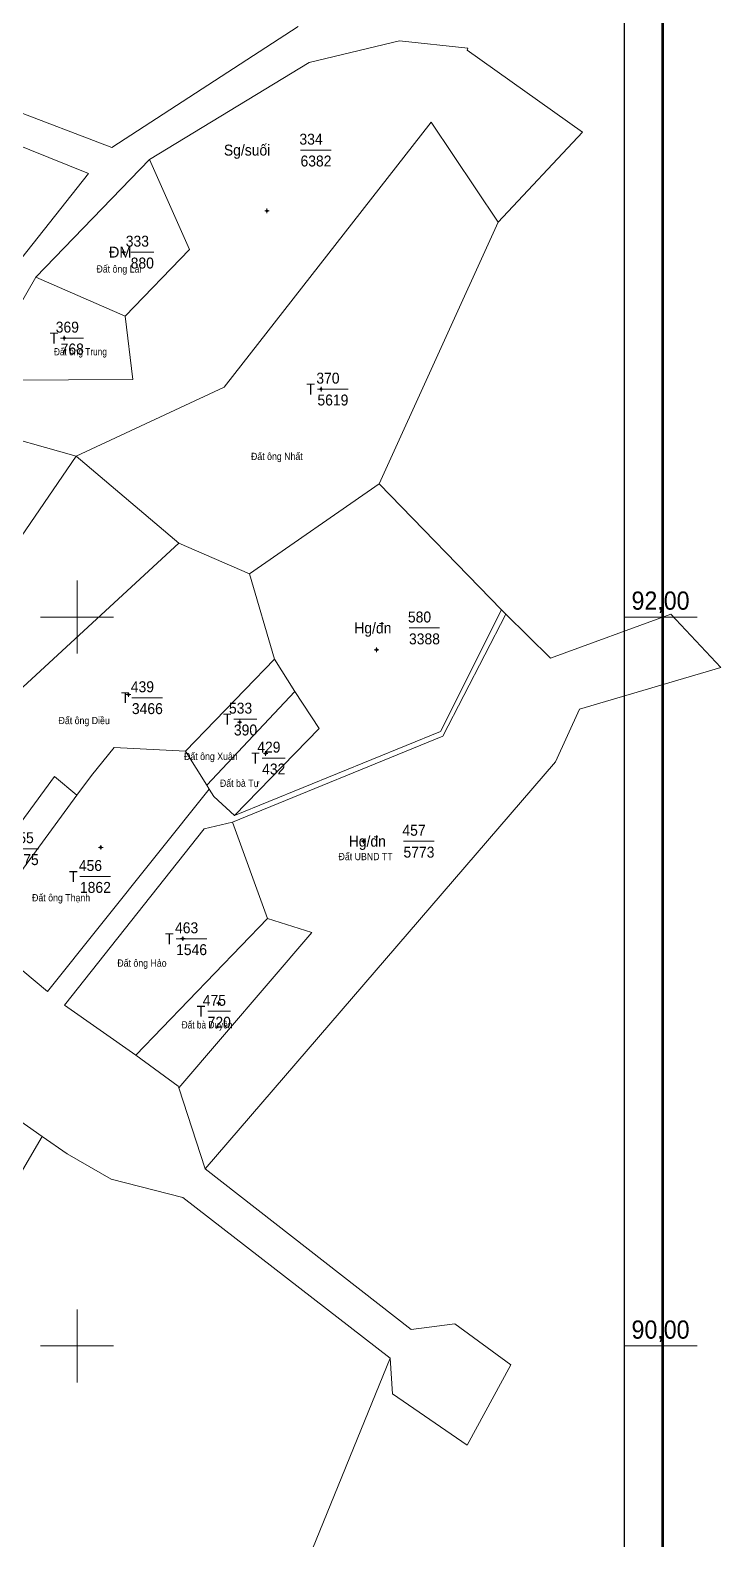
# Model space of a CAD drawing. Header units: metres. Extents: x 399620 to 400776, y 48498 to 49842.
# Drawn here: x 400587.2 to 400776.5, y 48946.8 to 49361 of the extents above; entities that cross this region are included whole.
import ezdxf
from ezdxf.enums import TextEntityAlignment as Align

# ---------------------------------------------------------------- set-up
doc = ezdxf.new("R2010")
doc.units = ezdxf.units.M
doc.header["$LTSCALE"] = 1.2
for name, color, linetype, lineweight in [('11', 7, 'Continuous', 13), ('15', 7, 'Continuous', 13), ('22', 7, 'Continuous', 13), ('63', 7, 'Continuous', 13)]:
    doc.layers.add(name, color=color, linetype=linetype, lineweight=lineweight)
doc.layers.add('2', color=7, linetype='Continuous')

msp = doc.modelspace()

# ---------------------------------------------------------------- hatches: boundary and pattern name
at = {"layer": '11'}
for points in [[(400652.145, 49311.45, 1), (400651.995, 49311.45, 1)], [(400612.785, 49300.11, 1), (400612.635, 49300.11, 1)], [(400596.575, 49276.53, 1), (400596.425, 49276.53, 1)], [(400666.965, 49262.53, 1), (400666.815, 49262.53, 1)], [(400682.175, 49191.02, 1), (400682.025, 49191.02, 1)], [(400614.185, 49178.7, 1), (400614.035, 49178.7, 1)], [(400644.675, 49171.15, 1), (400644.525, 49171.15, 1)], [(400651.775, 49162.55, 1), (400651.625, 49162.55, 1)], [(400606.575, 49136.81, 1), (400606.425, 49136.81, 1)], [(400678.565, 49138.49, 1), (400678.415, 49138.49, 1)], [(400629.045, 49111.76, 1), (400628.895, 49111.76, 1)], [(400638.895, 49094.05, 1), (400638.745, 49094.05, 1)]]:
    msp.add_hatch(color=256, dxfattribs=at).paths.add_polyline_path(points)

# ---------------------------------------------------------------- linework, layer by layer
for p, q in [((400651.76, 49311.45), (400651.44, 49311.45)), ((400652.07, 49312.08), (400652.07, 49311.76)), ((400652.07, 49311.14), (400652.07, 49310.82)), ((400652.7, 49311.45), (400652.38, 49311.45)), ((400612.71, 49300.74), (400612.71, 49300.42)), ((400612.4, 49300.11), (400612.08, 49300.11)), ((400612.71, 49299.8), (400612.71, 49299.48)), ((400613.34, 49300.11), (400613.02, 49300.11)), ((400596.19, 49276.53), (400595.88, 49276.53)), ((400596.5, 49277.16), (400596.5, 49276.84)), ((400596.5, 49276.22), (400596.5, 49275.9)), ((400597.12, 49276.53), (400596.81, 49276.53)), ((400666.89, 49263.16), (400666.89, 49262.84)), ((400666.58, 49262.53), (400666.26, 49262.53)), ((400666.89, 49262.22), (400666.89, 49261.9)), ((400667.52, 49262.53), (400667.2, 49262.53)), ((400681.79, 49191.02), (400681.48, 49191.02)), ((400682.1, 49191.64), (400682.1, 49191.33)), ((400682.1, 49190.71), (400682.1, 49190.4)), ((400682.72, 49191.02), (400682.41, 49191.02)), ((400613.8, 49178.7), (400613.48, 49178.7)), ((400614.11, 49179.32), (400614.11, 49179.01)), ((400614.11, 49178.39), (400614.11, 49178.08)), ((400614.74, 49178.7), (400614.42, 49178.7)), ((400644.29, 49171.15), (400643.98, 49171.15)), ((400644.6, 49171.78), (400644.6, 49171.46)), ((400644.6, 49170.84), (400644.6, 49170.52)), ((400645.22, 49171.15), (400644.91, 49171.15)), ((400651.39, 49162.55), (400651.08, 49162.55)), ((400651.7, 49163.18), (400651.7, 49162.86)), ((400651.7, 49162.24), (400651.7, 49161.92)), ((400652.32, 49162.55), (400652.01, 49162.55)), ((400678.49, 49139.12), (400678.49, 49138.8)), ((400606.19, 49136.81), (400605.88, 49136.81)), ((400606.5, 49137.44), (400606.5, 49137.12)), ((400606.5, 49136.5), (400606.5, 49136.18)), ((400607.12, 49136.81), (400606.81, 49136.81)), ((400678.18, 49138.49), (400677.86, 49138.49)), ((400678.49, 49138.18), (400678.49, 49137.86)), ((400679.12, 49138.49), (400678.8, 49138.49)), ((400628.66, 49111.76), (400628.34, 49111.76)), ((400628.97, 49112.38), (400628.97, 49112.07)), ((400628.97, 49111.45), (400628.97, 49111.14)), ((400629.6, 49111.76), (400629.28, 49111.76)), ((400638.51, 49094.05), (400638.2, 49094.05)), ((400638.82, 49094.68), (400638.82, 49094.36)), ((400638.82, 49093.74), (400638.82, 49093.42)), ((400639.44, 49094.05), (400639.13, 49094.05))]:
    msp.add_line(p, q, dxfattribs=at)
for points in [[(400652.07, 49311.76), (400651.76, 49311.45), (400652.07, 49311.14), (400652.38, 49311.45)], [(400612.71, 49300.42), (400612.4, 49300.11), (400612.71, 49299.8), (400613.02, 49300.11)], [(400596.5, 49276.84), (400596.19, 49276.53), (400596.5, 49276.22), (400596.81, 49276.53)], [(400666.89, 49262.84), (400666.58, 49262.53), (400666.89, 49262.22), (400667.2, 49262.53)], [(400682.1, 49191.33), (400681.79, 49191.02), (400682.1, 49190.71), (400682.41, 49191.02)], [(400614.11, 49179.01), (400613.8, 49178.7), (400614.11, 49178.39), (400614.42, 49178.7)], [(400644.6, 49171.46), (400644.29, 49171.15), (400644.6, 49170.84), (400644.91, 49171.15)], [(400651.7, 49162.86), (400651.39, 49162.55), (400651.7, 49162.24), (400652.01, 49162.55)], [(400678.49, 49138.8), (400678.18, 49138.49), (400678.49, 49138.18), (400678.8, 49138.49)], [(400606.5, 49137.12), (400606.19, 49136.81), (400606.5, 49136.5), (400606.81, 49136.81)], [(400628.97, 49112.07), (400628.66, 49111.76), (400628.97, 49111.45), (400629.28, 49111.76)], [(400638.82, 49094.36), (400638.51, 49094.05), (400638.82, 49093.74), (400639.13, 49094.05)]]:
    msp.add_lwpolyline(points, close=True, dxfattribs=at)
for centre in [(400652.07, 49311.45), (400612.71, 49300.11), (400596.5, 49276.53), (400666.89, 49262.53), (400682.1, 49191.02), (400614.11, 49178.7), (400644.6, 49171.15), (400651.7, 49162.55), (400606.5, 49136.81), (400678.49, 49138.49), (400628.97, 49111.76), (400638.82, 49094.05)]:
    msp.add_circle(centre, 0.075, dxfattribs=at)
at = {"layer": '15'}
for p, q in [((400661.26, 49328.11), (400669.66, 49328.11)), ((400614.71, 49300.12), (400621.01, 49300.12)), ((400595.51, 49276.54), (400601.81, 49276.54)), ((400665.9, 49262.54), (400674.3, 49262.54)), ((400691, 49197), (400699.4, 49197)), ((400615.04, 49177.87), (400623.44, 49177.87)), ((400643, 49172), (400649.3, 49172)), ((400650.74, 49161.3), (400657.04, 49161.3)), ((400583.14, 49136.44), (400589.44, 49136.44)), ((400689.49, 49138.49), (400697.89, 49138.49)), ((400600.8, 49128.82), (400609.2, 49128.82)), ((400627.16, 49111.74), (400635.56, 49111.74)), ((400635.81, 49091.83), (400642.11, 49091.83))]:
    msp.add_line(p, q, dxfattribs=at)
at = {"layer": '22'}
for p, q in [((400588.68, 49293.27), (400619.86, 49325.52)), ((400715.46, 49308.36), (400682.78, 49236.52)), ((400588.68, 49293.27), (400613.19, 49282.53)), ((400532.57, 49146.38), (400599.79, 49244.12)), ((400593.81, 49156.22), (400566.24, 49118.6)), ((400593.81, 49156.22), (400599.96, 49151.08)), ((400591.91, 49097.24), (400636.23, 49152.75)), ((400599.96, 49151.08), (400572.42, 49113.5)), ((400572.42, 49113.5), (400591.91, 49097.24)), ((400596.58, 49093.48), (400616.15, 49079.8)), ((400627.9, 49070.83), (400635.15, 49048.58)), ((400578.09, 49066.14), (400590.47, 49057.48)), ((400685.82, 48996.63), (400629.01, 49040.75))]:
    msp.add_line(p, q, dxfattribs=at)
for points in [[(400660.66, 49362.03), (400609.57, 49328.79), (400581.33, 49339.6), (400576.07, 49358.18), (400565.45, 49367.91)], [(400715.46, 49308.36), (400738.6, 49333.01), (400706.92, 49355.5), (400707.1, 49356.03), (400688.42, 49358.07), (400663.64, 49352.13), (400619.86, 49325.52)], [(400599.79, 49244.12), (400640.29, 49263.06), (400697.06, 49335.8), (400715.46, 49308.36)], [(400576.11, 49332.6), (400603.18, 49321.68), (400567.89, 49277.13), (400548.91, 49288.96)], [(400619.86, 49325.52), (400630.81, 49300.83), (400613.19, 49282.53)], [(400580.03, 49264.95), (400578.42, 49275.38), (400588.68, 49293.27)], [(400613.19, 49282.53), (400615.34, 49265.16), (400580.03, 49264.95)], [(400627.89, 49220.31), (400599.79, 49244.12), (400573.77, 49251.42), (400555.27, 49255.11)], [(400627.89, 49220.31), (400647.3, 49211.82), (400682.78, 49236.52)], [(400682.78, 49236.52), (400716.33, 49201.96), (400717.51, 49200.74)], [(400627.89, 49220.31), (400585.22, 49180.85), (400577.06, 49170.45)], [(400647.3, 49211.82), (400654.1, 49188.45), (400629.74, 49163.21)], [(400716.33, 49201.96), (400699.64, 49168.6), (400643.13, 49145.54)], [(400635.15, 49048.58), (400731.13, 49160.23), (400737.71, 49174.68), (400776.46, 49186.14), (400762.73, 49200.74), (400729.83, 49188.73), (400717.51, 49200.74)], [(400717.51, 49200.74), (400700.31, 49167.27), (400642.64, 49143.73)], [(400654.1, 49188.45), (400659.7, 49179.57), (400635.54, 49153.86)], [(400659.7, 49179.57), (400666.36, 49169.38), (400643.13, 49145.54)], [(400629.74, 49163.21), (400610.22, 49164.21), (400603.96, 49156.54), (400599.96, 49151.08)], [(400636.23, 49152.75), (400635.54, 49153.86), (400629.74, 49163.21)], [(400643.13, 49145.54), (400637.46, 49150.77), (400636.23, 49152.75)], [(400596.58, 49093.48), (400634.83, 49141.88), (400642.64, 49143.73)], [(400642.64, 49143.73), (400652.24, 49117.29), (400616.15, 49079.8)], [(400652.24, 49117.29), (400664.35, 49113.43), (400627.9, 49070.83)], [(400616.15, 49079.8), (400627.75, 49071.28), (400627.9, 49070.83)], [(400590.47, 49057.48), (400579.06, 49037.87), (400565.06, 49049.67)], [(400590.47, 49057.48), (400597.27, 49052.72), (400609.4, 49045.8), (400629.01, 49040.75)], [(400635.15, 49048.58), (400691.6, 49004.53), (400703.54, 49006.12), (400718.87, 48994.79), (400706.91, 48972.8), (400686.43, 48986.83), (400685.82, 48996.63)], [(400685.82, 48996.63), (400661.54, 48936.95), (400685.3, 48894.96), (400707.23, 48856.61), (400703.57, 48809.13), (400705.4, 48798.18), (400694.44, 48701.4), (400358.16, 48739.75), (400144.33, 48779.92), (399950.6, 48842), (399744.81, 48900.43), (399700, 48912.45), (399700, 49042.18)]]:
    msp.add_lwpolyline(points, dxfattribs=at)
at = {"layer": '63'}
for p, q in [((400600, 49190), (400600, 49210)), ((400590, 49200), (400610, 49200)), ((400750, 49200), (400770, 49200)), ((400600, 48990), (400600, 49010)), ((400590, 49000), (400610, 49000)), ((400750, 49000), (400770, 49000))]:
    msp.add_line(p, q, dxfattribs=at)
at = {"layer": '63', "lineweight": 53}
msp.add_lwpolyline([(399620.46, 48631.25), (399620.46, 49771.25), (400760.46, 49771.25), (400760.46, 48631.25)], close=True, dxfattribs=at)
at = {"layer": '63', "lineweight": 25}
msp.add_lwpolyline([(399650, 48650), (399650, 49750), (400750, 49750), (400750, 48650)], close=True, dxfattribs=at)

# ---------------------------------------------------------------- texts
at = {"layer": '15', "width": 0.95}
for s, p in [('Sg/suối', (400640.26, 49326.61)), ('334', (400660.96, 49329.61)), ('6382', (400661.26, 49323.61)), ('333', (400613.36, 49301.62)), ('880', (400614.71, 49295.62)), ('369', (400594.16, 49278.04)), ('T', (400592.51, 49275.04)), ('768', (400595.51, 49272.04)), ('T', (400662.9, 49261.04)), ('370', (400665.6, 49264.04)), ('5619', (400665.9, 49258.04)), ('580', (400690.7, 49198.5)), ('Hg/đn', (400676, 49195.5)), ('3388', (400691, 49192.5)), ('439', (400614.74, 49179.37)), ('T', (400612.04, 49176.37)), ('3466', (400615.04, 49173.37)), ('533', (400641.65, 49173.5)), ('T', (400640, 49170.5)), ('390', (400643, 49167.5)), ('429', (400649.4, 49162.8)), ('T', (400647.74, 49159.8)), ('432', (400650.74, 49156.8)), ('457', (400689.19, 49139.99)), ('455', (400581.79, 49137.94)), ('Hg/đn', (400674.49, 49136.99)), ('375', (400583.14, 49131.94)), ('5773', (400689.49, 49133.99)), ('456', (400600.5, 49130.32)), ('T', (400597.8, 49127.32)), ('1862', (400600.8, 49124.32)), ('463', (400626.86, 49113.24)), ('T', (400624.16, 49110.24)), ('1546', (400627.16, 49107.24)), ('T', (400632.81, 49090.33)), ('475', (400634.46, 49093.33)), ('720', (400635.81, 49087.33))]:
    msp.add_text(s, height=3, dxfattribs=at).set_placement(p)
at = {"layer": '15'}
msp.add_text('ĐM', height=3, dxfattribs=at).set_placement((400608.71, 49298.62))
at = {"layer": '2'}
for s, width, p in [('Đất ông Lài', 0.9, (400611.48, 49294.5)), ('Đất ông Trung', 0.85, (400600.935, 49271.79)), ('Đất ông Nhất', 0.9, (400654.775, 49243.08)), ('Đất ông Diều', 0.9, (400601.965, 49170.61)), ('Đất ông Xuân', 0.9, (400636.69, 49160.77)), ('Đất bà Tự', 0.9, (400644.595, 49153.41)), ('Đất UBND TT', 0.9, (400679.1, 49133.28)), ('Đất ông Thạnh', 0.9, (400595.64, 49121.99)), ('Đất ông Hảo', 0.9, (400617.8, 49104.06)), ('Đất bà Duyên', 0.85, (400635.64, 49087.11))]:
    msp.add_text(s, height=2, dxfattribs=dict(at, width=width)).set_placement(p, align=Align.CENTER)
at = {"layer": '63', "width": 0.95}
for s, p in [('92,00', (400752, 49202)), ('90,00', (400752, 49002))]:
    msp.add_text(s, height=5, dxfattribs=at).set_placement(p)

doc.saveas('drawing.dxf')
